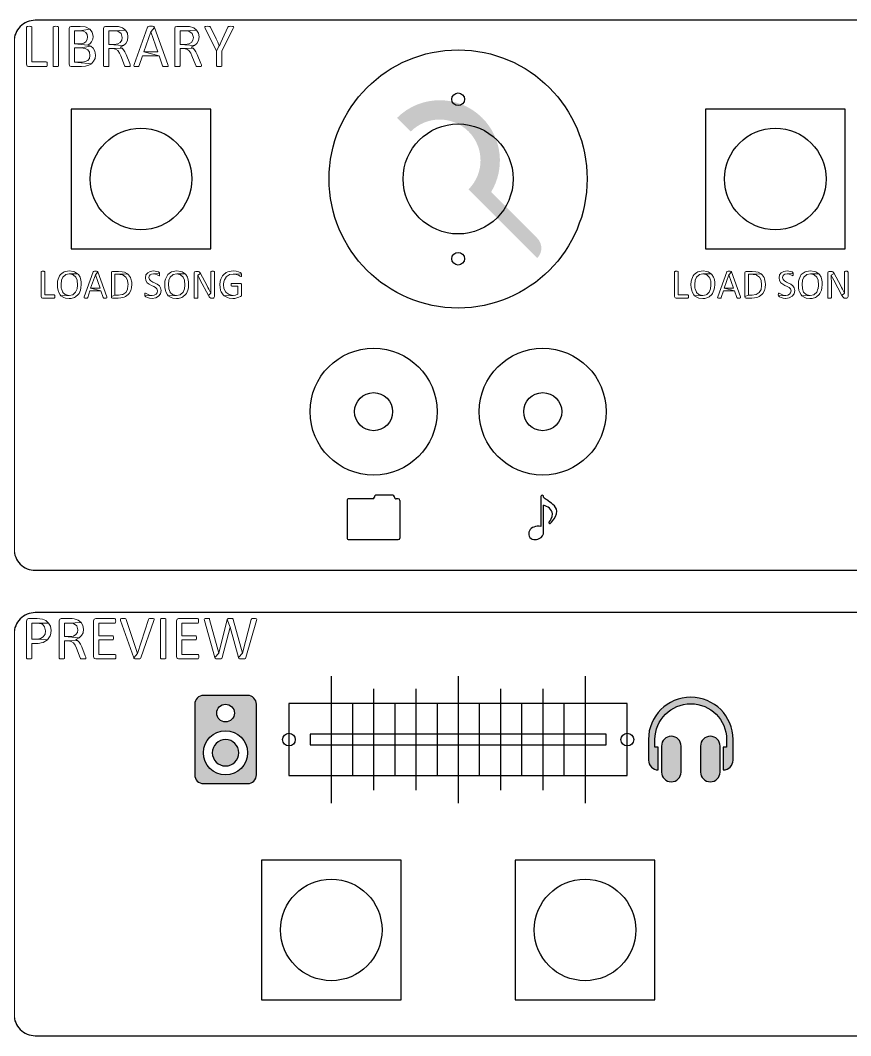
# Model space of a CAD drawing. Extents: x 0 to 1200, y 0 to 890.
# Drawn here: x 392.9 to 785.6, y 20 to 500 of the extents above; entities that cross this region are included whole.
import ezdxf

# ---------------------------------------------------------------- set-up
doc = ezdxf.new("R2010")
doc.units = 0
doc.header["$MEASUREMENT"] = 0
for name, color, linetype in [('FRONT', 174, 'CONTINUOUS'), ('LABELS__CHASSIS_', 7, 'CONTINUOUS'), ('PANEL', 94, 'CONTINUOUS')]:
    doc.layers.add(name, color=color, linetype=linetype)

msp = doc.modelspace()

# ---------------------------------------------------------------- hatches: boundary and pattern name
at = {"layer": 'LABELS__CHASSIS_'}
h = msp.add_hatch(color=256, dxfattribs=at)
edge = h.paths.add_edge_path()
edge.add_spline(control_points=[(571.11, 453.88), (571.11, 453.88), (571.11, 453.87), (571.1, 453.87)], knot_values=[0, 0, 0, 0, 1, 1, 1, 1], degree=3, periodic=0)
edge.add_line((571.1, 453.87), (577.57, 447.41))
edge.add_spline(control_points=[(577.57, 447.41), (577.57, 447.41), (577.57, 447.41), (577.58, 447.42)], knot_values=[0, 0, 0, 0, 1, 1, 1, 1], degree=3, periodic=0)
edge.add_spline(control_points=[(577.58, 447.42), (585.13, 454.97), (597.37, 454.98), (604.92, 447.43)], knot_values=[0, 0, 0, 0, 1, 1, 1, 1], degree=3, periodic=0)
edge.add_spline(control_points=[(604.92, 447.43), (612.48, 439.88), (612.46, 427.64), (604.91, 420.09)], knot_values=[0, 0, 0, 0, 1, 1, 1, 1], degree=3, periodic=0)
edge.add_spline(control_points=[(604.91, 420.09), (604.91, 420.09), (604.9, 420.09), (604.9, 420.09)], knot_values=[0, 0, 0, 0, 1, 1, 1, 1], degree=3, periodic=0)
edge.add_line((604.9, 420.09), (637.4, 387.6))
edge.add_spline(control_points=[(637.4, 387.6), (640, 390.19), (640, 394.4), (637.4, 397)], knot_values=[0, 0, 0, 0, 1, 1, 1, 1], degree=3, periodic=0)
edge.add_line((637.4, 397), (615.57, 418.83))
edge.add_spline(control_points=[(615.57, 418.83), (622.26, 429.76), (620.91, 444.36), (611.4, 453.86)], knot_values=[0, 0, 0, 0, 1, 1, 1, 1], degree=3, periodic=0)
edge.add_spline(control_points=[(611.4, 453.86), (600.28, 464.98), (582.24, 465), (571.11, 453.88)], knot_values=[0, 0, 0, 0, 1, 1, 1, 1], degree=3, periodic=0)
h.paths.add_polyline_path([(250.75, 147.67), (246.37, 151.5), (246.37, 149.3), (238.84, 149.3), (238.84, 146.03), (246.37, 146.03), (246.37, 143.83)])
h = msp.add_hatch(color=256, dxfattribs=at)
edge = h.paths.add_edge_path()
edge.add_line((500.42, 180.83), (479.58, 180.83))
edge.add_spline(control_points=[(479.58, 180.83), (477.28, 180.83), (475.42, 178.97), (475.42, 176.67)], knot_values=[0, 0, 0, 0, 1, 1, 1, 1], degree=3, periodic=0)
edge.add_line((475.42, 176.67), (475.42, 143.33))
edge.add_spline(control_points=[(475.42, 143.33), (475.42, 141.03), (477.28, 139.19), (479.58, 139.19)], knot_values=[0, 0, 0, 0, 1, 1, 1, 1], degree=3, periodic=0)
edge.add_line((479.58, 139.19), (500.42, 139.17))
edge.add_spline(control_points=[(500.42, 139.17), (502.72, 139.17), (504.58, 141.03), (504.58, 143.33)], knot_values=[0, 0, 0, 0, 1, 1, 1, 1], degree=3, periodic=0)
edge.add_line((504.58, 143.33), (504.58, 176.67))
edge.add_spline(control_points=[(504.58, 176.67), (504.58, 178.97), (502.72, 180.83), (500.42, 180.83)], knot_values=[0, 0, 0, 0, 1, 1, 1, 1], degree=3, periodic=0)
edge = h.paths.add_edge_path(flags=16)
edge.add_spline(control_points=[(490, 176.67), (492.3, 176.67), (494.17, 174.8), (494.17, 172.5)], knot_values=[0, 0, 0, 0, 1, 1, 1, 1], degree=3, periodic=0)
edge.add_spline(control_points=[(494.17, 172.5), (494.17, 170.2), (492.3, 168.33), (490, 168.33)], knot_values=[0, 0, 0, 0, 1, 1, 1, 1], degree=3, periodic=0)
edge.add_spline(control_points=[(490, 168.33), (487.7, 168.33), (485.83, 170.2), (485.83, 172.5)], knot_values=[0, 0, 0, 0, 1, 1, 1, 1], degree=3, periodic=0)
edge.add_spline(control_points=[(485.83, 172.5), (485.83, 174.8), (487.7, 176.67), (490, 176.67)], knot_values=[0, 0, 0, 0, 1, 1, 1, 1], degree=3, periodic=0)
edge = h.paths.add_edge_path(flags=16)
edge.add_spline(control_points=[(490, 143.33), (484.25, 143.33), (479.58, 148), (479.58, 153.75)], knot_values=[0, 0, 0, 0, 1, 1, 1, 1], degree=3, periodic=0)
edge.add_spline(control_points=[(479.58, 153.75), (479.58, 159.5), (484.25, 164.17), (490, 164.17)], knot_values=[0, 0, 0, 0, 1, 1, 1, 1], degree=3, periodic=0)
edge.add_spline(control_points=[(490, 164.17), (495.75, 164.17), (500.42, 159.5), (500.42, 153.75)], knot_values=[0, 0, 0, 0, 1, 1, 1, 1], degree=3, periodic=0)
edge.add_spline(control_points=[(500.42, 153.75), (500.42, 148), (495.75, 143.33), (490, 143.33)], knot_values=[0, 0, 0, 0, 1, 1, 1, 1], degree=3, periodic=0)
edge = h.paths.add_edge_path(flags=0)
edge.add_spline(control_points=[(490, 160), (486.55, 160), (483.75, 157.2), (483.75, 153.75)], knot_values=[0, 0, 0, 0, 1, 1, 1, 1], degree=3, periodic=0)
edge.add_spline(control_points=[(483.75, 153.75), (483.75, 150.3), (486.55, 147.5), (490, 147.5)], knot_values=[0, 0, 0, 0, 1, 1, 1, 1], degree=3, periodic=0)
edge.add_spline(control_points=[(490, 147.5), (493.45, 147.5), (496.25, 150.3), (496.25, 153.75)], knot_values=[0, 0, 0, 0, 1, 1, 1, 1], degree=3, periodic=0)
edge.add_spline(control_points=[(496.25, 153.75), (496.25, 157.2), (493.45, 160), (490, 160)], knot_values=[0, 0, 0, 0, 1, 1, 1, 1], degree=3, periodic=0)
h = msp.add_hatch(color=256, dxfattribs=at)
edge = h.paths.add_edge_path()
edge.add_spline(control_points=[(700.77, 161.54), (698.22, 161.54), (696.16, 159.47), (696.16, 156.92)], knot_values=[0, 0, 0, 0, 1, 1, 1, 1], degree=3, periodic=0)
edge.add_line((696.16, 156.92), (696.16, 144.62))
edge.add_spline(control_points=[(696.16, 144.62), (696.16, 142.07), (698.22, 140), (700.77, 140)], knot_values=[0, 0, 0, 0, 1, 1, 1, 1], degree=3, periodic=0)
edge.add_spline(control_points=[(700.77, 140), (703.32, 140), (705.39, 142.07), (705.39, 144.62)], knot_values=[0, 0, 0, 0, 1, 1, 1, 1], degree=3, periodic=0)
edge.add_line((705.39, 144.62), (705.39, 156.92))
edge.add_spline(control_points=[(705.39, 156.92), (705.39, 159.47), (703.32, 161.54), (700.77, 161.54)], knot_values=[0, 0, 0, 0, 1, 1, 1, 1], degree=3, periodic=0)
edge = h.paths.add_edge_path()
edge.add_spline(control_points=[(719.24, 161.54), (716.69, 161.54), (714.63, 159.47), (714.63, 156.92)], knot_values=[0, 0, 0, 0, 1, 1, 1, 1], degree=3, periodic=0)
edge.add_line((714.63, 156.92), (714.63, 144.62))
edge.add_spline(control_points=[(714.63, 144.62), (714.63, 142.07), (716.69, 140), (719.24, 140)], knot_values=[0, 0, 0, 0, 1, 1, 1, 1], degree=3, periodic=0)
edge.add_spline(control_points=[(719.24, 140), (721.79, 140), (723.86, 142.07), (723.86, 144.62)], knot_values=[0, 0, 0, 0, 1, 1, 1, 1], degree=3, periodic=0)
edge.add_line((723.86, 144.62), (723.86, 156.92))
edge.add_spline(control_points=[(723.86, 156.92), (723.86, 159.47), (721.79, 161.54), (719.24, 161.54)], knot_values=[0, 0, 0, 0, 1, 1, 1, 1], degree=3, periodic=0)
edge = h.paths.add_edge_path()
edge.add_spline(control_points=[(710, 180), (698.95, 180), (690, 171.05), (690, 160.01)], knot_values=[0, 0, 0, 0, 1, 1, 1, 1], degree=3, periodic=0)
edge.add_line((690, 160.01), (690, 150.26))
edge.add_spline(control_points=[(690, 150.26), (690, 147.71), (692.07, 145.64), (694.62, 145.64)], knot_values=[0, 0, 0, 0, 1, 1, 1, 1], degree=3, periodic=0)
edge.add_line((694.62, 145.64), (694.62, 156.41))
edge.add_line((694.62, 156.41), (693.08, 156.41))
edge.add_line((693.08, 156.41), (693.08, 160.01))
edge.add_spline(control_points=[(693.08, 160.01), (693.08, 169.34), (700.67, 176.92), (710, 176.92)], knot_values=[0, 0, 0, 0, 1, 1, 1, 1], degree=3, periodic=0)
edge.add_spline(control_points=[(710, 176.92), (719.33, 176.92), (726.92, 169.34), (726.92, 160.01)], knot_values=[0, 0, 0, 0, 1, 1, 1, 1], degree=3, periodic=0)
edge.add_line((726.92, 160.01), (726.92, 156.41))
edge.add_line((726.92, 156.41), (725.4, 156.41))
edge.add_line((725.4, 156.41), (725.4, 145.64))
edge.add_spline(control_points=[(725.4, 145.64), (727.95, 145.64), (730, 147.71), (730, 150.26)], knot_values=[0, 0, 0, 0, 1, 1, 1, 1], degree=3, periodic=0)
edge.add_line((730, 150.26), (730, 160.01))
edge.add_spline(control_points=[(730, 160.01), (730, 171.05), (721.05, 180), (710, 180)], knot_values=[0, 0, 0, 0, 1, 1, 1, 1], degree=3, periodic=0)

# ---------------------------------------------------------------- linework, layer by layer
at = {"layer": 'FRONT', "linetype": 'Continuous'}
for points in [[(539, 425, -1), (661, 425, -1)], [(530, 315, -1), (590, 315, -1)], [(610, 315, -1), (670, 315, -1)]]:
    msp.add_lwpolyline(points, format="xyb", close=True, dxfattribs=at)
for points in [[(417, 392), (483, 392), (483, 458), (417, 458)], [(717, 392), (783, 392), (783, 458), (717, 458)], [(520, 143), (680, 143), (680, 177), (520, 177)], [(507, 37), (573, 37), (573, 103), (507, 103)], [(627, 37), (693, 37), (693, 103), (627, 103)]]:
    msp.add_lwpolyline(points, close=True, dxfattribs=at)
at = {"layer": 'LABELS__CHASSIS_', "linetype": 'Continuous'}
for p, q in [((559.64, 273.81), (548.3, 273.81)), ((560.44, 274.73), (560.44, 274.58)), ((569.09, 275.5), (561.23, 275.5)), ((569.89, 274.58), (569.89, 274.73)), ((571.7, 273.81), (570.68, 273.81)), ((639.09, 274.64), (639.09, 260.68)), ((640.43, 274.62), (640.43, 274.64)), ((547.5, 273.04), (547.5, 255.27)), ((572.5, 255.27), (572.5, 273.04)), ((640.43, 258.34), (640.43, 270.78)), ((642.85, 262.42), (643.19, 262.11)), ((548.3, 254.5), (571.7, 254.5)), ((640.42, 258.29), (640.43, 258.34)), ((540, 190), (540, 130)), ((600, 190), (600, 130)), ((660, 190), (660, 130)), ((560, 184), (560, 136)), ((580, 184), (580, 136)), ((620, 184), (620, 136)), ((640, 184), (640, 136)), ((500.42, 180.83), (479.58, 180.83)), ((475.42, 176.67), (475.42, 143.33)), ((504.58, 143.33), (504.58, 176.67)), ((550, 177), (550, 143)), ((570, 177), (570, 143)), ((590, 177), (590, 143)), ((610, 177), (610, 143)), ((630, 177), (630, 143)), ((650, 177), (650, 143)), ((690, 160.01), (690, 150.26)), ((693.08, 156.41), (693.08, 160.01)), ((726.92, 160.01), (726.92, 156.41)), ((730, 150.26), (730, 160.01)), ((694.62, 156.41), (693.08, 156.41)), ((694.62, 145.64), (694.62, 156.41)), ((696.16, 156.92), (696.16, 144.62)), ((705.39, 144.62), (705.39, 156.92)), ((714.63, 156.92), (714.63, 144.62)), ((723.86, 144.62), (723.86, 156.92)), ((726.92, 156.41), (725.4, 156.41)), ((725.4, 156.41), (725.4, 145.64)), ((479.58, 139.19), (500.42, 139.17))]:
    msp.add_line(p, q, dxfattribs=at)
for points in [[(400, 240), (800, 240, 0.414214), (810, 250), (810, 490, 0.414214), (800, 500), (400, 500, 0.414214), (390, 490), (390, 250, 0.414214)], [(400, 20), (800, 20, 0.414214), (810, 30), (810, 210, 0.414214), (800, 220), (400, 220, 0.414214), (390, 210), (390, 30, 0.414214)]]:
    msp.add_lwpolyline(points, format="xyb", close=True, dxfattribs=at)
at = {"layer": 'LABELS__CHASSIS_', "lineweight": 0}
for points in [[(397.14, 497.22), (396.55, 497.15), (396.18, 497.07), (395.95, 496.93), (395.88, 496.7), (395.88, 479.2), (396.18, 478.39), (396.84, 478.16), (405.22, 478.16), (405.44, 478.24), (405.59, 478.46), (405.67, 478.76), (405.67, 479.28), (405.67, 479.72), (405.59, 480.09), (405.44, 480.24), (405.22, 480.31), (398.4, 480.31), (398.4, 496.7), (398.33, 496.93), (398.1, 497.07), (397.73, 497.15)], [(411.01, 478.54), (410.93, 478.31), (410.93, 478.31), (410.71, 478.16), (410.71, 478.16), (410.34, 478.09), (410.34, 478.09), (409.75, 478.09), (409.75, 478.09), (409.15, 478.09), (409.15, 478.09), (408.71, 478.16), (408.71, 478.16), (408.56, 478.31), (408.56, 478.31), (408.48, 478.54), (408.48, 478.54), (408.48, 496.7), (408.56, 496.93), (408.56, 496.93), (408.78, 497.07), (408.78, 497.07), (409.15, 497.15), (409.15, 497.15), (409.75, 497.22), (409.75, 497.22), (410.34, 497.15), (410.34, 497.15), (410.71, 497.07), (410.71, 497.07), (410.93, 496.93), (410.93, 496.93), (411.01, 496.7), (411.01, 496.7), (411.01, 478.54)], [(421.24, 497.15), (416.94, 497.15), (416.35, 496.93), (416.05, 496.11), (416.05, 479.2), (416.35, 478.39), (416.94, 478.16), (421.91, 478.16), (423.83, 478.31), (425.39, 478.76), (426.65, 479.5), (418.57, 480.24), (418.57, 486.91), (421.54, 486.91), (426.28, 487.73), (424.8, 488.32), (418.57, 488.92), (418.57, 495.07), (421.17, 495.07), (425.84, 495.89), (424.06, 496.78), (423.69, 496.93)], [(425.84, 495.89), (421.17, 495.07), (422.87, 494.85), (423.91, 494.26), (424.5, 493.29), (424.72, 492.11), (424.58, 490.92), (423.98, 489.88), (422.94, 489.21), (421.39, 488.92), (418.57, 488.92), (424.8, 488.32), (425.91, 488.99), (426.65, 489.88), (427.17, 491.07), (427.32, 492.33), (426.95, 494.33)], [(437.33, 497.15), (433.25, 497.15), (432.66, 496.93), (432.36, 496.11), (432.36, 478.54), (432.36, 478.31), (432.58, 478.16), (433.03, 478.09), (433.62, 478.09), (434.22, 478.09), (434.59, 478.16), (434.81, 478.31), (434.88, 478.54), (434.88, 486.62), (436.52, 486.62), (441.04, 486.84), (440.15, 487.36), (441.71, 488.1), (434.88, 488.62), (434.88, 495), (436.96, 495), (442.67, 495.37), (441.26, 496.41), (439.33, 497), (438.52, 497.07)], [(442.67, 495.37), (436.96, 495), (438.22, 495), (439.04, 494.85), (440.67, 493.74), (441.19, 491.88), (440.96, 490.55), (440.22, 489.58), (439.04, 488.92), (437.33, 488.62), (434.88, 488.62), (441.71, 488.1), (442.82, 489.07), (443.56, 490.4), (443.86, 492.11), (443.56, 493.89)], [(454.68, 497.22), (454.02, 497.22), (453.5, 497.07), (453.27, 496.93), (453.13, 496.7), (446.75, 479.05), (446.6, 478.54), (446.75, 478.24), (447.12, 478.09), (447.79, 478.09), (448.45, 478.09), (448.82, 478.16), (449.05, 478.39), (449.2, 478.61), (450.75, 483.13), (458.61, 483.13), (451.35, 485.13), (454.61, 494.63), (454.61, 494.63), (456.46, 496.63), (456.31, 496.93), (456.02, 497.07), (455.5, 497.22)], [(456.46, 496.63), (454.61, 494.63), (457.95, 485.13), (451.35, 485.13), (458.61, 483.13), (460.24, 478.54), (460.39, 478.31), (460.54, 478.16), (460.99, 478.09), (461.73, 478.09), (462.39, 478.09), (462.84, 478.24), (462.91, 478.54), (462.77, 479.05)], [(470.92, 497.15), (466.92, 497.15), (466.25, 496.93), (465.95, 496.11), (465.95, 478.54), (466.03, 478.31), (466.25, 478.16), (466.62, 478.09), (467.21, 478.09), (467.81, 478.09), (468.18, 478.16), (468.4, 478.31), (468.48, 478.54), (468.48, 486.62), (470.18, 486.62), (474.63, 486.84), (473.81, 487.36), (475.3, 488.1), (468.48, 488.62), (468.48, 495), (470.63, 495), (476.34, 495.37), (474.93, 496.41), (473, 497), (472.11, 497.07)], [(476.34, 495.37), (470.63, 495), (471.81, 495), (472.63, 494.85), (474.26, 493.74), (474.78, 491.88), (474.56, 490.55), (473.89, 489.58), (472.63, 488.92), (470.92, 488.62), (468.48, 488.62), (475.3, 488.1), (476.48, 489.07), (477.23, 490.4), (477.45, 492.11), (477.15, 493.89)], [(481.45, 497.22), (480.64, 497.15), (480.27, 497.07), (480.19, 496.78), (480.41, 496.18), (485.75, 485.51), (487.01, 487.88), (486.35, 489.66), (485.61, 491.22), (482.94, 496.7), (482.79, 496.93), (482.56, 497.07), (482.12, 497.15)], [(492.5, 497.22), (491.83, 497.15), (491.46, 497.07), (491.24, 496.93), (491.09, 496.7), (488.5, 491.22), (487.76, 489.58), (487.09, 487.88), (487.01, 487.88), (485.75, 485.51), (485.75, 478.54), (485.83, 478.31), (485.98, 478.16), (486.42, 478.09), (487.01, 478.09), (487.61, 478.09), (487.98, 478.16), (488.2, 478.31), (488.27, 478.54), (488.27, 485.51), (493.61, 496.18), (493.84, 496.7), (493.76, 497), (493.32, 497.15)], [(426.28, 487.73), (421.54, 486.91), (423.54, 486.69), (424.8, 486.02), (425.61, 484.91), (425.84, 483.43), (425.61, 482.02), (424.8, 481.06), (423.69, 480.46), (422.2, 480.24), (418.57, 480.24), (426.65, 479.5), (427.62, 480.61), (428.28, 481.95), (428.51, 483.58), (428.21, 485.36), (427.47, 486.77)], [(441.04, 486.84), (436.52, 486.62), (438, 486.32), (439.11, 485.65), (439.85, 484.54), (440.52, 483.13), (442.22, 478.68), (442.37, 478.39), (442.6, 478.16), (443.04, 478.09), (443.63, 478.09), (444.3, 478.09), (444.75, 478.16), (444.89, 478.31), (444.97, 478.54), (444.89, 478.91), (444.67, 479.57), (442.97, 483.8), (442.37, 485.06), (441.78, 486.1)], [(474.63, 486.84), (470.18, 486.62), (471.66, 486.32), (472.7, 485.65), (473.52, 484.54), (474.11, 483.13), (475.89, 478.68), (476.04, 478.39), (476.26, 478.16), (476.63, 478.09), (477.23, 478.09), (477.97, 478.09), (478.34, 478.16), (478.56, 478.31), (478.56, 478.54), (478.56, 478.91), (478.26, 479.57), (476.56, 483.8), (475.97, 485.06), (475.37, 486.1)], [(403.59, 381.39), (403.22, 381.39), (402.92, 381.32), (402.77, 381.25), (402.77, 381.1), (402.77, 369.38), (403, 368.86), (403.37, 368.71), (409, 368.71), (409.15, 368.79), (409.23, 368.94), (409.3, 369.16), (409.3, 369.45), (409.3, 369.75), (409.23, 369.97), (409.15, 370.12), (409, 370.2), (404.48, 370.2), (404.48, 381.1), (404.41, 381.25), (404.26, 381.32), (404.04, 381.39)], [(416.2, 381.54), (415.23, 381.47), (413.68, 381.1), (413.16, 380.8), (411.9, 379.76), (411.53, 379.24), (410.78, 377.69), (410.56, 376.72), (410.49, 374.94), (410.49, 373.76), (410.78, 372.2), (411.01, 371.6), (411.82, 370.2), (412.12, 369.83), (416.05, 369.97), (415.83, 369.97), (414.19, 370.34), (413.01, 371.38), (413.01, 371.46), (412.41, 373.01), (412.34, 373.38), (412.27, 375.09), (412.27, 375.31), (412.41, 377.02), (412.41, 377.09), (413.08, 378.58), (414.27, 379.69), (414.49, 379.76), (416.12, 380.13), (420.05, 380.21), (418.64, 381.1), (417.98, 381.32)], [(420.05, 380.21), (416.12, 380.13), (416.35, 380.13), (417.98, 379.69), (419.16, 378.65), (419.16, 378.65), (419.76, 377.09), (419.83, 376.8), (419.98, 375.09), (419.98, 374.79), (419.76, 373.09), (419.76, 373.01), (419.09, 371.53), (417.9, 370.42), (417.75, 370.27), (416.05, 369.97), (412.12, 369.83), (413.53, 368.94), (414.27, 368.71), (415.97, 368.49), (416.94, 368.56), (418.5, 369.01), (419.01, 369.23), (420.28, 370.34), (420.72, 370.86), (421.39, 372.42), (421.61, 373.46), (421.76, 375.16), (421.68, 376.35), (421.39, 377.91), (421.24, 378.5), (420.42, 379.91)], [(428.43, 381.39), (427.99, 381.39), (427.69, 381.32), (427.47, 381.25), (427.39, 381.1), (423.17, 369.31), (423.09, 369.01), (423.17, 368.79), (423.39, 368.71), (423.83, 368.64), (424.28, 368.64), (424.58, 368.71), (424.72, 368.86), (424.8, 369.01), (425.84, 372.05), (431.03, 372.05), (426.21, 373.38), (428.43, 379.69), (428.43, 379.69), (429.62, 381.02), (429.54, 381.25), (429.32, 381.32), (428.95, 381.39)], [(429.62, 381.02), (428.43, 379.69), (430.66, 373.38), (426.21, 373.38), (431.03, 372.05), (432.14, 368.94), (432.21, 368.79), (432.36, 368.71), (432.66, 368.64), (433.1, 368.64), (433.62, 368.64), (433.85, 368.79), (433.92, 368.94), (433.85, 369.31)], [(439.41, 381.32), (436.59, 381.32), (436.14, 381.17), (436, 380.65), (436, 369.38), (437.63, 370.12), (437.63, 379.98), (439.33, 379.98), (443.71, 380.13), (442.22, 380.95), (441.19, 381.17)], [(443.71, 380.13), (439.33, 379.98), (439.93, 379.91), (441.48, 379.61), (441.56, 379.54), (442.89, 378.58), (442.89, 378.58), (443.63, 377.09), (443.71, 376.8), (443.93, 375.16), (443.86, 374.5), (443.63, 372.94), (443.56, 372.79), (442.82, 371.38), (442.82, 371.31), (441.41, 370.42), (441.11, 370.34), (439.33, 370.12), (437.63, 370.12), (436, 369.38), (436.14, 368.86), (436.59, 368.71), (439.26, 368.71), (440.52, 368.79), (442.08, 369.08), (442.67, 369.38), (444, 370.34), (444.45, 370.86), (445.27, 372.35), (445.56, 373.46), (445.64, 375.24), (445.64, 376.2), (445.27, 377.76), (445.04, 378.35), (444.15, 379.69)], [(455.94, 381.54), (454.39, 381.32), (453.2, 380.65), (452.38, 379.61), (452.09, 378.2), (452.38, 376.94), (452.98, 375.91), (453.87, 375.24), (454.98, 374.65), (456.02, 374.2), (456.91, 373.68), (457.57, 373.01), (457.8, 372.05), (457.65, 371.16), (457.13, 370.49), (456.31, 370.12), (455.35, 369.97), (451.86, 369.83), (452.01, 369.53), (452.38, 369.23), (453.13, 368.94), (454.09, 368.64), (455.28, 368.49), (455.28, 368.49), (456.98, 368.79), (458.32, 369.53), (459.21, 370.64), (459.58, 372.27), (459.28, 373.53), (458.69, 374.5), (457.72, 375.24), (456.68, 375.76), (455.65, 376.28), (454.68, 376.8), (454.02, 377.46), (453.79, 378.35), (453.94, 379.09), (454.31, 379.61), (454.98, 379.98), (455.87, 380.13), (458.84, 380.28), (458.84, 380.5), (458.76, 380.58), (458.61, 380.73), (458.24, 381.02), (457.57, 381.25), (456.76, 381.47)], [(458.84, 380.28), (455.87, 380.13), (456.91, 379.98), (457.65, 379.69), (458.24, 379.39), (458.61, 379.24), (458.69, 379.32), (458.76, 379.47), (458.84, 379.69), (458.84, 379.98)], [(466.99, 381.54), (466.03, 381.47), (464.47, 381.1), (463.95, 380.8), (462.69, 379.76), (462.32, 379.24), (461.58, 377.69), (461.36, 376.72), (461.21, 374.94), (461.28, 373.76), (461.58, 372.2), (461.8, 371.6), (462.62, 370.2), (462.91, 369.83), (466.84, 369.97), (466.55, 369.97), (464.99, 370.34), (463.8, 371.38), (463.8, 371.46), (463.21, 373.01), (463.14, 373.38), (462.99, 375.09), (462.99, 375.31), (463.21, 377.02), (463.21, 377.09), (463.88, 378.58), (465.06, 379.69), (465.29, 379.76), (466.92, 380.13), (470.85, 380.21), (469.44, 381.1), (468.77, 381.32)], [(470.85, 380.21), (466.92, 380.13), (467.14, 380.13), (468.77, 379.69), (469.96, 378.65), (469.96, 378.65), (470.55, 377.09), (470.63, 376.8), (470.77, 375.09), (470.77, 374.79), (470.55, 373.09), (470.55, 373.01), (469.88, 371.53), (468.7, 370.42), (468.48, 370.27), (466.84, 369.97), (462.91, 369.83), (464.32, 368.94), (465.06, 368.71), (466.77, 368.49), (467.73, 368.56), (469.29, 369.01), (469.81, 369.23), (471.07, 370.34), (471.52, 370.86), (472.18, 372.42), (472.41, 373.46), (472.55, 375.16), (472.48, 376.35), (472.18, 377.91), (472.03, 378.5), (471.15, 379.91)], [(476.71, 381.32), (475.89, 381.32), (475.37, 381.17), (475.15, 380.65), (475.15, 368.94), (475.22, 368.86), (475.37, 368.71), (475.59, 368.71), (476.04, 368.64), (476.41, 368.71), (476.71, 368.71), (476.85, 368.86), (476.85, 368.94), (476.85, 376.57), (476.85, 378.06), (476.85, 379.47), (476.85, 379.47), (478.19, 380.36), (477.89, 380.8), (477.52, 381.17), (477.23, 381.32)], [(478.19, 380.36), (476.85, 379.47), (477.45, 378.28), (478.04, 377.17), (481.9, 369.97), (483.08, 371.01), (482.64, 371.9), (482.12, 372.87), (481.67, 373.76), (481.16, 374.79)], [(483.9, 381.39), (483.45, 381.39), (483.23, 381.32), (483.08, 381.17), (483.08, 381.1), (483.08, 374.2), (483.08, 372.64), (483.08, 371.01), (483.08, 371.01), (481.9, 369.97), (482.27, 369.31), (482.56, 368.94), (483.01, 368.71), (483.45, 368.71), (483.97, 368.71), (484.27, 368.71), (484.49, 368.86), (484.64, 369.08), (484.72, 369.38), (484.72, 381.1), (484.72, 381.17), (484.57, 381.32), (484.27, 381.39)], [(493.54, 381.54), (492.58, 381.47), (491.02, 381.1), (490.35, 380.73), (489.02, 379.69), (488.57, 379.17), (487.76, 377.61), (487.46, 376.65), (487.31, 374.94), (487.38, 373.9), (487.68, 372.27), (487.98, 371.6), (488.94, 370.27), (489.39, 369.83), (493.54, 369.97), (493.39, 369.97), (491.76, 370.34), (491.69, 370.34), (490.35, 371.31), (490.2, 371.46), (489.39, 372.87), (489.24, 373.31), (489.09, 375.02), (489.09, 375.39), (489.39, 377.02), (489.46, 377.24), (490.28, 378.65), (490.28, 378.72), (491.69, 379.69), (491.91, 379.84), (493.54, 380.06), (497.54, 380.13), (497.32, 380.43), (496.88, 380.73), (496.06, 381.1), (494.95, 381.39)], [(497.54, 380.13), (493.54, 380.06), (495.02, 379.91), (496.13, 379.47), (496.88, 379.09), (497.25, 378.87), (497.4, 378.95), (497.47, 379.09), (497.54, 379.32), (497.54, 379.61)], [(703.25, 381.39), (702.8, 381.39), (702.58, 381.32), (702.43, 381.25), (702.36, 381.1), (702.36, 369.38), (702.58, 368.86), (703.03, 368.71), (708.59, 368.71), (708.73, 368.79), (708.88, 368.94), (708.88, 369.16), (708.96, 369.45), (708.88, 369.75), (708.88, 369.97), (708.73, 370.12), (708.59, 370.2), (704.06, 370.2), (704.06, 381.1), (704.06, 381.25), (703.91, 381.32), (703.62, 381.39)], [(715.85, 381.54), (714.89, 381.47), (713.33, 381.1), (712.81, 380.8), (711.55, 379.76), (711.11, 379.24), (710.44, 377.69), (710.22, 376.72), (710.07, 374.94), (710.14, 373.76), (710.44, 372.2), (710.59, 371.6), (711.4, 370.2), (711.7, 369.83), (715.71, 369.97), (715.41, 369.97), (713.85, 370.34), (712.67, 371.38), (712.67, 371.46), (712.07, 373.01), (712, 373.38), (711.85, 375.09), (711.85, 375.31), (712.07, 377.02), (712.07, 377.09), (712.74, 378.58), (713.93, 379.69), (714.07, 379.76), (715.78, 380.13), (719.71, 380.21), (718.3, 381.1), (717.56, 381.32)], [(719.71, 380.21), (715.78, 380.13), (716, 380.13), (717.56, 379.69), (718.75, 378.65), (718.82, 378.65), (719.41, 377.09), (719.49, 376.8), (719.56, 375.09), (719.56, 374.79), (719.41, 373.09), (719.41, 373.01), (718.75, 371.53), (717.56, 370.42), (717.34, 370.27), (715.71, 369.97), (711.7, 369.83), (713.11, 368.94), (713.85, 368.71), (715.63, 368.49), (716.6, 368.56), (718.15, 369.01), (718.67, 369.23), (719.93, 370.34), (720.3, 370.86), (720.97, 372.42), (721.27, 373.46), (721.34, 375.16), (721.34, 376.35), (721.04, 377.91), (720.82, 378.5), (720.01, 379.91)], [(728.09, 381.39), (727.64, 381.39), (727.27, 381.32), (727.13, 381.25), (726.98, 381.1), (722.75, 369.31), (722.68, 369.01), (722.75, 368.79), (723.05, 368.71), (723.49, 368.64), (723.94, 368.64), (724.16, 368.71), (724.31, 368.86), (724.38, 369.01), (725.42, 372.05), (730.68, 372.05), (725.86, 373.38), (728.02, 379.69), (728.02, 379.69), (729.28, 381.02), (729.13, 381.25), (728.9, 381.32), (728.61, 381.39)], [(729.28, 381.02), (728.02, 379.69), (730.24, 373.38), (725.86, 373.38), (730.68, 372.05), (731.8, 368.94), (731.87, 368.79), (732.02, 368.71), (732.24, 368.64), (732.76, 368.64), (733.21, 368.64), (733.5, 368.79), (733.58, 368.94), (733.5, 369.31)], [(739.06, 381.32), (736.17, 381.32), (735.8, 381.17), (735.58, 380.65), (735.58, 369.38), (737.28, 370.12), (737.28, 379.98), (738.99, 379.98), (743.29, 380.13), (741.81, 380.95), (740.84, 381.17)], [(743.29, 380.13), (738.99, 379.98), (739.58, 379.91), (741.14, 379.61), (741.14, 379.54), (742.48, 378.58), (742.55, 378.58), (743.29, 377.09), (743.36, 376.8), (743.51, 375.16), (743.51, 374.5), (743.22, 372.94), (743.22, 372.79), (742.4, 371.38), (742.4, 371.31), (740.99, 370.42), (740.7, 370.34), (738.99, 370.12), (737.28, 370.12), (735.58, 369.38), (735.8, 368.86), (736.17, 368.71), (738.92, 368.71), (740.1, 368.79), (741.66, 369.08), (742.33, 369.38), (743.66, 370.34), (744.11, 370.86), (744.85, 372.35), (745.14, 373.46), (745.29, 375.24), (745.22, 376.2), (744.92, 377.76), (744.7, 378.35), (743.74, 379.69)], [(755.53, 381.54), (754.04, 381.32), (752.78, 380.65), (752.04, 379.61), (751.74, 378.2), (751.97, 376.94), (752.63, 375.91), (753.52, 375.24), (754.56, 374.65), (755.6, 374.2), (756.56, 373.68), (757.16, 373.01), (757.45, 372.05), (757.23, 371.16), (756.71, 370.49), (755.97, 370.12), (754.93, 369.97), (751.45, 369.83), (751.6, 369.53), (752.04, 369.23), (752.71, 368.94), (753.75, 368.64), (754.86, 368.49), (754.93, 368.49), (756.56, 368.79), (757.97, 369.53), (758.86, 370.64), (759.16, 372.27), (758.94, 373.53), (758.27, 374.5), (757.38, 375.24), (756.27, 375.76), (755.23, 376.28), (754.34, 376.8), (753.67, 377.46), (753.45, 378.35), (753.52, 379.09), (753.97, 379.61), (754.56, 379.98), (755.53, 380.13), (758.42, 380.28), (758.42, 380.5), (758.34, 380.58), (758.27, 380.73), (757.9, 381.02), (757.23, 381.25), (756.42, 381.47)], [(758.42, 380.28), (755.53, 380.13), (756.49, 379.98), (757.31, 379.69), (757.9, 379.39), (758.2, 379.24), (758.34, 379.32), (758.42, 379.47), (758.42, 379.69), (758.49, 379.98)], [(766.65, 381.54), (765.69, 381.47), (764.13, 381.1), (763.61, 380.8), (762.27, 379.76), (761.9, 379.24), (761.24, 377.69), (761.01, 376.72), (760.87, 374.94), (760.94, 373.76), (761.16, 372.2), (761.38, 371.6), (762.2, 370.2), (762.5, 369.83), (766.5, 369.97), (766.2, 369.97), (764.65, 370.34), (763.46, 371.38), (763.39, 371.46), (762.79, 373.01), (762.79, 373.38), (762.65, 375.09), (762.65, 375.31), (762.87, 377.02), (762.87, 377.09), (763.46, 378.58), (764.72, 379.69), (764.87, 379.76), (766.58, 380.13), (770.51, 380.21), (769.1, 381.1), (768.35, 381.32)], [(770.51, 380.21), (766.58, 380.13), (766.8, 380.13), (768.35, 379.69), (769.54, 378.65), (769.62, 378.65), (770.21, 377.09), (770.28, 376.8), (770.36, 375.09), (770.36, 374.79), (770.21, 373.09), (770.13, 373.01), (769.54, 371.53), (768.28, 370.42), (768.13, 370.27), (766.5, 369.97), (762.5, 369.83), (763.91, 368.94), (764.65, 368.71), (766.35, 368.49), (767.39, 368.56), (768.95, 369.01), (769.47, 369.23), (770.73, 370.34), (771.1, 370.86), (771.77, 372.42), (771.99, 373.46), (772.14, 375.16), (772.14, 376.35), (771.84, 377.91), (771.62, 378.5), (770.8, 379.91)], [(776.36, 381.32), (775.47, 381.32), (775.03, 381.17), (774.81, 380.65), (774.81, 368.94), (774.88, 368.86), (774.95, 368.71), (775.25, 368.71), (775.62, 368.64), (776.07, 368.71), (776.29, 368.71), (776.44, 368.86), (776.51, 368.94), (776.51, 376.57), (776.44, 378.06), (776.44, 379.47), (776.44, 379.47), (777.77, 380.36), (777.48, 380.8), (777.18, 381.17), (776.81, 381.32)], [(777.77, 380.36), (776.44, 379.47), (777.03, 378.28), (777.62, 377.17), (781.48, 369.97), (782.67, 371.01), (782.22, 371.9), (781.78, 372.87), (781.26, 373.76), (780.74, 374.79)], [(783.56, 381.39), (783.11, 381.39), (782.81, 381.32), (782.74, 381.17), (782.67, 381.1), (782.67, 374.2), (782.67, 372.64), (782.67, 371.01), (782.67, 371.01), (781.48, 369.97), (781.85, 369.31), (782.22, 368.94), (782.59, 368.71), (783.04, 368.71), (783.63, 368.71), (783.85, 368.71), (784.15, 368.86), (784.3, 369.08), (784.37, 369.38), (784.37, 381.1), (784.3, 381.17), (784.15, 381.32), (783.93, 381.39)], [(496.95, 375.61), (492.95, 375.61), (492.8, 375.61), (492.72, 375.46), (492.65, 375.24), (492.58, 374.94), (492.72, 374.42), (492.95, 374.27), (495.84, 374.27), (495.84, 370.57), (494.73, 370.12), (493.54, 369.97), (489.39, 369.83), (490.87, 369.01), (491.76, 368.71), (493.47, 368.56), (494.43, 368.56), (495.39, 368.79), (496.36, 369.08), (497.1, 369.38), (497.47, 369.68), (497.54, 370.12), (497.54, 374.94), (497.47, 375.24), (497.32, 375.46), (497.17, 375.61)], [(452.09, 371.01), (451.94, 371.01), (451.86, 370.86), (451.79, 370.64), (451.79, 370.27), (451.86, 369.83), (455.35, 369.97), (454.09, 370.12), (453.13, 370.49), (452.46, 370.86)], [(751.74, 371.01), (751.6, 371.01), (751.52, 370.86), (751.45, 370.64), (751.37, 370.27), (751.45, 369.83), (754.93, 369.97), (753.67, 370.12), (752.71, 370.49), (752.12, 370.86)], [(400.92, 217.14), (396.84, 217.14), (396.18, 216.92), (395.88, 216.03), (395.88, 198.53), (395.95, 198.38), (396.18, 198.23), (396.55, 198.16), (397.14, 198.08), (397.73, 198.16), (398.1, 198.23), (398.33, 198.38), (398.4, 198.53), (398.4, 205.35), (400.55, 205.35), (401.37, 205.43), (403.59, 205.8), (403.74, 205.87), (405.74, 207.06), (405.74, 207.13), (398.4, 207.43), (398.4, 215.07), (400.7, 215.07), (406.33, 215.07), (405, 216.25), (403.44, 216.85), (402.11, 217.07)], [(416.35, 217.14), (412.27, 217.14), (411.67, 216.92), (411.38, 216.1), (411.38, 198.53), (411.45, 198.38), (411.6, 198.23), (412.04, 198.16), (412.64, 198.08), (413.23, 198.16), (413.6, 198.23), (413.82, 198.38), (413.9, 198.53), (413.9, 206.61), (415.53, 206.61), (420.05, 206.83), (419.24, 207.35), (420.72, 208.1), (413.9, 208.69), (413.9, 215.07), (415.97, 215.07), (421.76, 215.36), (420.35, 216.4), (418.35, 216.99), (417.53, 217.14)], [(437.55, 217.14), (428.58, 217.14), (427.91, 216.92), (427.62, 216.1), (427.62, 199.2), (427.91, 198.38), (428.58, 198.16), (437.63, 198.16), (437.85, 198.23), (438.07, 198.46), (438.15, 198.75), (438.15, 199.2), (438.15, 199.72), (438.07, 200.01), (437.85, 200.23), (437.63, 200.23), (430.14, 200.23), (430.14, 207.06), (436.52, 207.06), (436.74, 207.13), (436.89, 207.28), (436.96, 207.58), (437.03, 208.02), (436.96, 208.54), (436.89, 208.84), (436.74, 209.06), (436.52, 209.06), (430.14, 209.06), (430.14, 215.07), (437.55, 215.07), (437.78, 215.07), (437.92, 215.29), (438, 215.58), (438.07, 216.03), (438, 216.55), (437.92, 216.92), (437.78, 217.07)], [(441.63, 217.22), (440.82, 217.22), (440.37, 217.07), (440.3, 216.77), (440.37, 216.25), (446.6, 198.6), (448.38, 200.75), (442.97, 216.7), (442.82, 216.99), (442.6, 217.14), (442.22, 217.22)], [(455.13, 217.22), (454.39, 217.22), (454.02, 217.14), (453.79, 216.99), (453.64, 216.7), (448.38, 200.75), (448.38, 200.75), (446.6, 198.6), (446.67, 198.46), (446.82, 198.31), (447.04, 198.23), (447.34, 198.16), (447.71, 198.08), (448.31, 198.08), (449.05, 198.08), (449.49, 198.16), (449.79, 198.38), (449.94, 198.6), (456.09, 216.25), (456.24, 216.77), (456.17, 217.07), (455.8, 217.22)], [(461.8, 198.53), (461.73, 198.38), (461.73, 198.38), (461.5, 198.23), (461.5, 198.23), (461.13, 198.16), (461.13, 198.16), (460.54, 198.08), (460.54, 198.08), (459.95, 198.16), (459.95, 198.16), (459.58, 198.23), (459.58, 198.23), (459.35, 198.38), (459.35, 198.38), (459.28, 198.53), (459.28, 198.53), (459.28, 216.77), (459.35, 216.99), (459.35, 216.99), (459.58, 217.14), (459.58, 217.14), (459.95, 217.22), (459.95, 217.22), (460.54, 217.22), (460.54, 217.22), (461.13, 217.22), (461.13, 217.22), (461.5, 217.14), (461.5, 217.14), (461.73, 216.99), (461.73, 216.99), (461.8, 216.77), (461.8, 216.77), (461.8, 198.53)], [(476.78, 217.14), (467.73, 217.14), (467.14, 216.92), (466.84, 216.1), (466.84, 199.2), (467.14, 198.38), (467.73, 198.16), (476.85, 198.16), (477.08, 198.23), (477.23, 198.46), (477.37, 198.75), (477.37, 199.2), (477.37, 199.72), (477.23, 200.01), (477.08, 200.23), (476.85, 200.23), (469.37, 200.23), (469.37, 207.06), (475.67, 207.06), (475.89, 207.13), (476.11, 207.28), (476.19, 207.58), (476.19, 208.02), (476.19, 208.54), (476.11, 208.84), (475.89, 209.06), (475.67, 209.06), (469.37, 209.06), (469.37, 215.07), (476.78, 215.07), (477, 215.07), (477.15, 215.29), (477.23, 215.58), (477.23, 216.03), (477.23, 216.55), (477.15, 216.92), (477, 217.07)], [(481.08, 217.22), (480.34, 217.22), (479.97, 217.07), (479.82, 216.77), (479.97, 216.25), (484.94, 198.75), (486.79, 200.83), (482.49, 216.7), (482.42, 216.99), (482.27, 217.14), (481.82, 217.22)], [(490.8, 216.7), (486.79, 200.83), (486.79, 200.83), (484.94, 198.75), (485.09, 198.38), (485.38, 198.23), (485.98, 198.08), (486.72, 198.08), (487.53, 198.08), (487.98, 198.23), (488.27, 198.38), (488.42, 198.75), (492.13, 213.06), (492.13, 213.06)], [(492.28, 217.22), (491.54, 217.22), (491.17, 217.14), (490.94, 216.92), (490.8, 216.7), (492.13, 213.06), (496.13, 198.75), (497.99, 200.83), (493.61, 216.7), (493.54, 216.92), (493.32, 217.14), (492.95, 217.22)], [(503.55, 217.22), (502.88, 217.22), (502.44, 217.14), (502.29, 216.92), (502.14, 216.7), (497.99, 200.83), (497.99, 200.83), (496.13, 198.75), (496.28, 198.38), (496.58, 198.23), (497.1, 198.08), (497.84, 198.08), (498.58, 198.08), (499.1, 198.23), (499.4, 198.38), (499.62, 198.75), (504.59, 216.25), (504.74, 216.77), (504.59, 217.07), (504.22, 217.22)], [(406.33, 215.07), (400.7, 215.07), (402.03, 214.92), (403.37, 214.47), (404.41, 213.29), (404.85, 211.36), (404.63, 209.8), (403.81, 208.54), (402.55, 207.72), (400.7, 207.43), (398.4, 207.43), (405.74, 207.13), (407.08, 208.98), (407.15, 209.28), (407.52, 211.58), (407.22, 213.58)], [(421.76, 215.36), (415.97, 215.07), (417.23, 214.99), (418.05, 214.84), (419.68, 213.73), (420.2, 211.88), (419.98, 210.62), (419.24, 209.58), (418.05, 208.91), (416.35, 208.69), (413.9, 208.69), (420.72, 208.1), (421.91, 209.13), (422.65, 210.47), (422.87, 212.17), (422.57, 213.95)], [(420.05, 206.83), (415.53, 206.61), (417.01, 206.39), (418.12, 205.65), (418.87, 204.54), (419.53, 203.13), (421.24, 198.68), (421.39, 198.38), (421.61, 198.23), (422.05, 198.08), (422.65, 198.08), (423.32, 198.08), (423.76, 198.23), (423.98, 198.38), (423.98, 198.53), (423.91, 198.9), (423.69, 199.64), (421.98, 203.79), (421.39, 205.05), (420.79, 206.09)]]:
    msp.add_lwpolyline(points, close=True, dxfattribs=at)
at = {"layer": 'LABELS__CHASSIS_', "linetype": 'Continuous'}
for centre, major_axis, ratio, start_param, end_param in [((548.3, 273.04), (0.796, 0), 0.970345, 1.570796, 3.141593), ((559.64, 274.58), (0.796, 0), 0.970345, -1.570796, 0), ((561.23, 274.73), (0.796, 0), 0.970345, 1.570796, 3.141593), ((569.09, 274.73), (0.796, 0), 0.970345, 0, 1.570796), ((570.68, 274.58), (0.796, 0), 0.970345, -3.141593, -1.570796), ((571.7, 273.04), (0.796, 0), 0.970345, 0, 1.570796), ((639.8, 274.79), (0.724, 0), 0.984252, -4.658146, -2.934069), ((639.72, 274.79), (0.722, 0), 0.984252, -0.211421, 1.514678), ((645.58, 279.01), (6.81, 0), 0.984252, -2.428782, -2.15328), ((637.44, 262.06), (9.35, 0), 0.984252, 0.912443, 1.245828), ((467.79, 50.83), (285.36, 0), 0.984252, 0.901484, 0.914837), ((640.59, 266.27), (4.04, 0), 0.984252, 0.092444, 0.880909), ((642.1, 267.5), (4.57, 0), 0.984252, 0.090526, 0.928677), ((636.95, 267.26), (7.68, 0), 0.984252, -0.695794, -0.08258), ((638.79, 268.63), (7.9, 0), 0.984252, -0.74215, -0.093708), ((636.92, 257.13), (3.57, 0), 0.984252, -4.379022, -2.839719), ((637.7, 256.62), (4.35, 0), 0.984252, 1.245283, 2.035444), ((643.16, 262.99), (0.889, 0), 0.984252, -1.531423, -0.712284), ((631.44, 272.92), (16.35, 0), 0.984252, -0.711006, -0.63449), ((548.3, 255.27), (0.796, 0), 0.970345, -3.141593, -1.570796), ((571.7, 255.27), (0.796, 0), 0.970345, -1.570796, 0), ((636.49, 258.01), (3.57, 0), 0.984252, -2.559543, -1.019998), ((636.86, 258.2), (3.56, 0), 0.984252, -1.134984, 0.026632)]:
    msp.add_ellipse(centre, major_axis=major_axis, ratio=ratio, start_param=start_param, end_param=end_param, dxfattribs=at)
for points in [[(479.58, 180.83), (477.28, 180.83), (475.42, 178.97), (475.42, 176.67)], [(504.58, 176.67), (504.58, 178.97), (502.72, 180.83), (500.42, 180.83)], [(710, 180), (698.95, 180), (690, 171.05), (690, 160.01)], [(730, 160.01), (730, 171.05), (721.05, 180), (710, 180)], [(485.83, 172.5), (485.83, 174.8), (487.7, 176.67), (490, 176.67)], [(490, 176.67), (492.3, 176.67), (494.17, 174.8), (494.17, 172.5)], [(693.08, 160.01), (693.08, 169.34), (700.67, 176.92), (710, 176.92)], [(710, 176.92), (719.33, 176.92), (726.92, 169.34), (726.92, 160.01)], [(490, 168.33), (487.7, 168.33), (485.83, 170.2), (485.83, 172.5)], [(494.17, 172.5), (494.17, 170.2), (492.3, 168.33), (490, 168.33)], [(479.58, 153.75), (479.58, 159.5), (484.25, 164.17), (490, 164.17)], [(490, 164.17), (495.75, 164.17), (500.42, 159.5), (500.42, 153.75)], [(490, 160), (486.55, 160), (483.75, 157.2), (483.75, 153.75)], [(496.25, 153.75), (496.25, 157.2), (493.45, 160), (490, 160)], [(700.77, 161.54), (698.22, 161.54), (696.16, 159.47), (696.16, 156.92)], [(705.39, 156.92), (705.39, 159.47), (703.32, 161.54), (700.77, 161.54)], [(719.24, 161.54), (716.69, 161.54), (714.63, 159.47), (714.63, 156.92)], [(723.86, 156.92), (723.86, 159.47), (721.79, 161.54), (719.24, 161.54)], [(490, 143.33), (484.25, 143.33), (479.58, 148), (479.58, 153.75)], [(483.75, 153.75), (483.75, 150.3), (486.55, 147.5), (490, 147.5)], [(500.42, 153.75), (500.42, 148), (495.75, 143.33), (490, 143.33)], [(490, 147.5), (493.45, 147.5), (496.25, 150.3), (496.25, 153.75)], [(690, 150.26), (690, 147.71), (692.07, 145.64), (694.62, 145.64)], [(725.4, 145.64), (727.95, 145.64), (730, 147.71), (730, 150.26)], [(696.16, 144.62), (696.16, 142.07), (698.22, 140), (700.77, 140)], [(700.77, 140), (703.32, 140), (705.39, 142.07), (705.39, 144.62)], [(714.63, 144.62), (714.63, 142.07), (716.69, 140), (719.24, 140)], [(719.24, 140), (721.79, 140), (723.86, 142.07), (723.86, 144.62)], [(475.42, 143.33), (475.42, 141.03), (477.28, 139.19), (479.58, 139.19)], [(500.42, 139.17), (502.72, 139.17), (504.58, 141.03), (504.58, 143.33)]]:
    msp.add_open_spline(points, degree=3, dxfattribs=at)
at = {"layer": 'PANEL', "linetype": 'Continuous'}
for points in [[(597, 462.7, -1), (603, 462.7, -1)], [(426, 425, -1), (474, 425, -1)], [(574, 425, -1), (626, 425, -1)], [(726, 425, -1), (774, 425, -1)], [(597, 387.3, -1), (603, 387.3, -1)], [(551, 315, -1), (569, 315, -1)], [(631, 315, -1), (649, 315, -1)], [(517, 160, -1), (523, 160, -1)], [(677, 160, -1), (683, 160, -1)], [(516, 70, -1), (564, 70, -1)], [(636, 70, -1), (684, 70, -1)]]:
    msp.add_lwpolyline(points, format="xyb", close=True, dxfattribs=at)
msp.add_lwpolyline([(530, 157.5), (670, 157.5), (670, 162.5), (530, 162.5)], close=True, dxfattribs=at)

doc.saveas('drawing.dxf')
